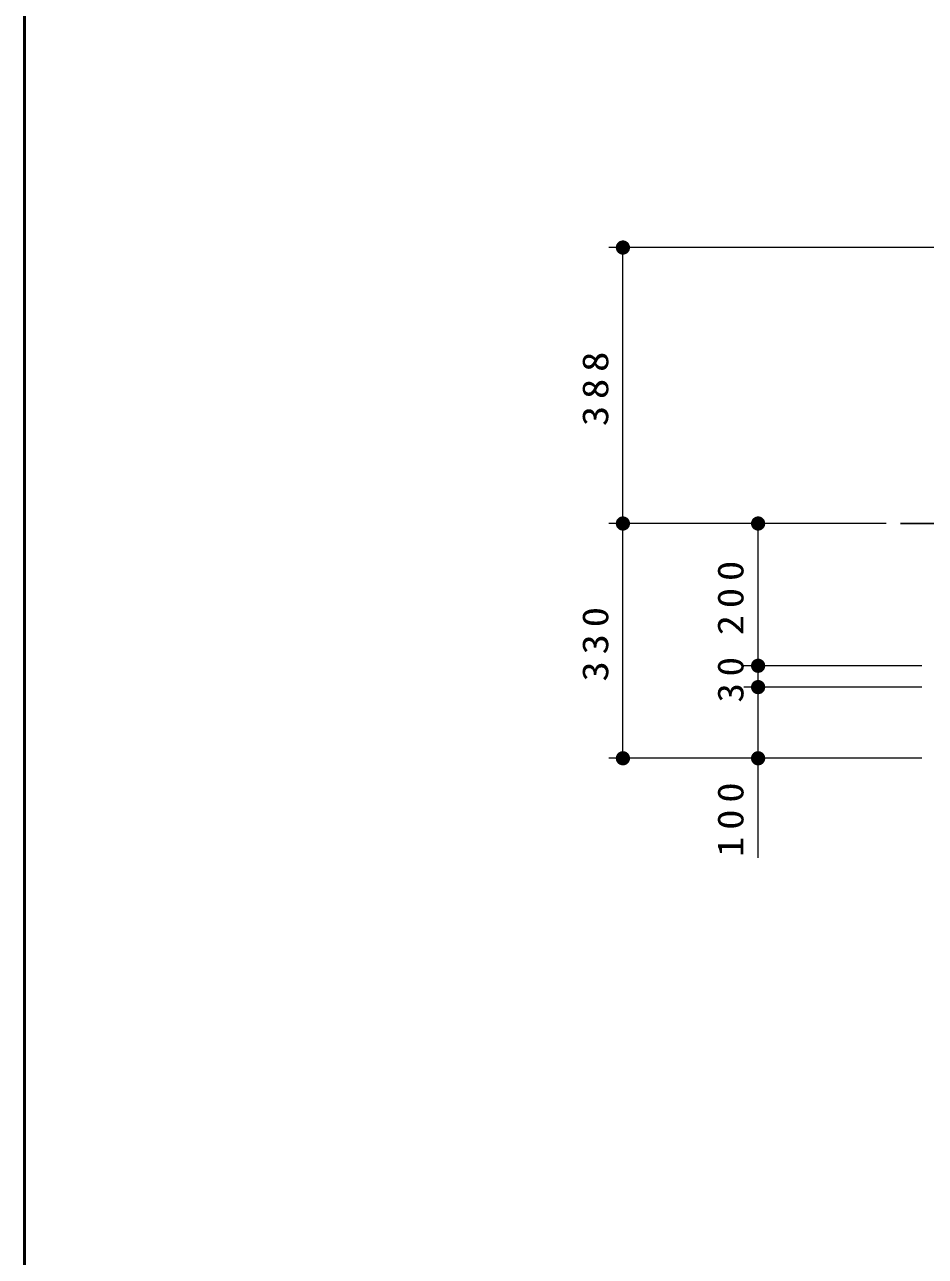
# Model space of a CAD drawing. Units: millimetres on the paper, scale 1:20. Extents: x -365 to 10, y -38 to 257.
# Drawn here: x -365 to -301.7, y 60.8 to 147.4 of the extents above; entities that cross this region are included whole.
import ezdxf

# ---------------------------------------------------------------- set-up
doc = ezdxf.new("R2010")
doc.units = ezdxf.units.MM
doc.layers.add('LY_1', color=7, linetype='Continuous', lineweight=25)
doc.layers.add('LY_2', color=7, linetype='Continuous', lineweight=13)
doc.styles.add('ＭＳ ゴシック', font='')
doc.styles.get('ＭＳ ゴシック').set_extended_font_data('MS Gothic')

# ---------------------------------------------------------------- blocks, each defined once
blk = doc.blocks.new('filled_dot')
at = {"color": 0, "linetype": 'Continuous', "lineweight": -2, "const_width": 1.25}
blk.add_lwpolyline([(-0.625, 0, 1), (0.625, 0, 1)], format="xyb", close=True, dxfattribs=at)

msp = doc.modelspace()

# ---------------------------------------------------------------- linework, layer by layer
at = {"layer": 'LY_1', "lineweight": 13}
for p, q in [((-300.467, 131.75), (-323.967, 131.75)), ((-322.967, 112.353), (-322.967, 131.75)), ((-304.467, 112.353), (-323.967, 112.353)), ((-322.967, 95.853), (-322.967, 112.353)), ((-313.467, 102.353), (-313.467, 112.353)), ((-301.967, 102.353), (-314.467, 102.353)), ((-313.467, 100.853), (-313.467, 102.353)), ((-301.967, 100.853), (-314.467, 100.853)), ((-313.467, 88.858), (-313.467, 100.853)), ((-301.967, 95.853), (-323.967, 95.853))]:
    msp.add_line(p, q, dxfattribs=at)
at = {"layer": 'LY_1', "color": 4}
msp.add_line((-303.467, 112.353), (-298.467, 112.353), dxfattribs=at)
at = {"layer": 'LY_2', "lineweight": 50}
msp.add_line((-365, 257), (-365, 0), dxfattribs=at)

# ---------------------------------------------------------------- block references
at = {"layer": 'LY_1', "lineweight": 13, "xscale": 0.4, "yscale": 0.4}
for p, rotation in [((-322.967, 131.75), 270), ((-322.967, 112.353), 270), ((-313.467, 112.353), 270), ((-313.467, 102.353), 270), ((-313.467, 100.853), 270), ((-322.967, 95.853), 90), ((-313.467, 95.853), 90)]:
    msp.add_blockref('filled_dot', p, dxfattribs=dict(at, rotation=rotation))

# ---------------------------------------------------------------- texts
at = {"layer": 'LY_1', "char_height": 1.833, "attachment_point": 8, "rotation": 90, "style": 'ＭＳ ゴシック'}
for s, insert in [('\\T1.33;\\W1.15;388', (-323.967, 122.052)), ('\\T1.33;\\W1.15;200', (-314.467, 107.353)), ('\\T1.33;\\W1.15;330', (-323.967, 104.103)), ('\\T1.34;\\W1.1;30', (-314.467, 101.603)), ('\\T1.33;\\W1.15;100', (-314.467, 91.775))]:
    msp.add_mtext(s, dxfattribs=dict(at, insert=insert))

doc.saveas('drawing.dxf')
